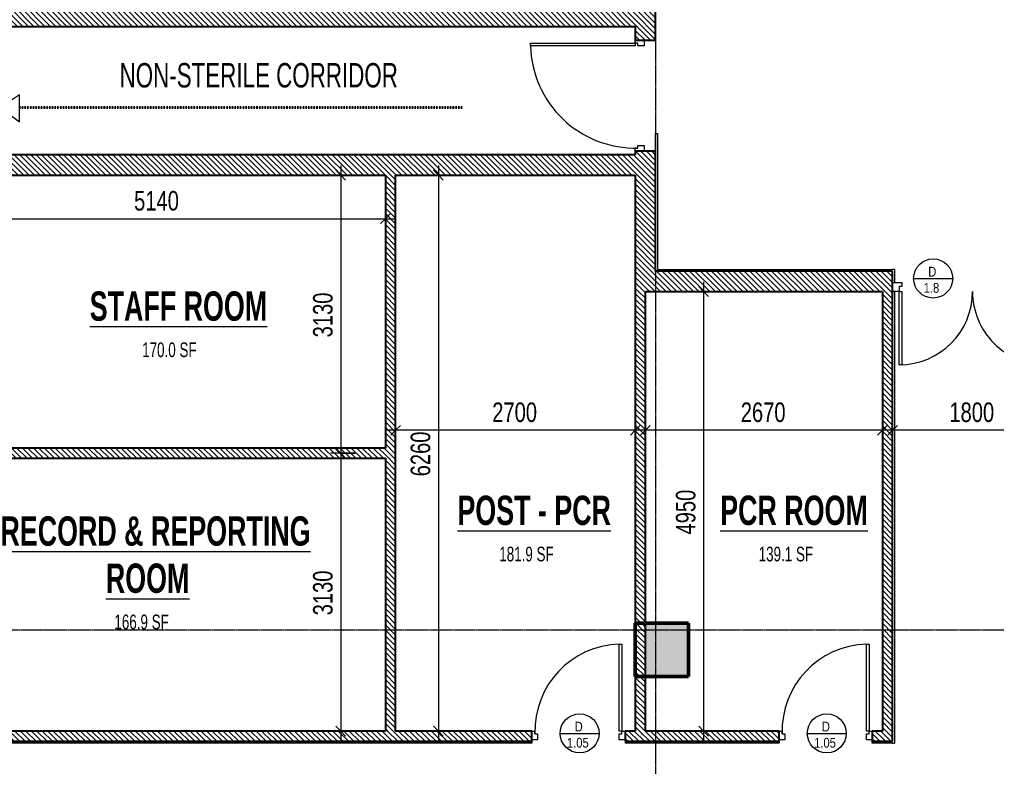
# Model space of a CAD drawing. Header units: millimetres. Extents: x -25222 to 91371, y -63339 to 20835.
# Drawn here: x 46568 to 57575, y -2927 to 5484 of the extents above; entities that cross this region are included whole.
import ezdxf

# ---------------------------------------------------------------- set-up
doc = ezdxf.new("R2010")
doc.units = ezdxf.units.MM
doc.linetypes.add('Cut Out Line', pattern=[2, 1, -1])
doc.linetypes.add('Grid Line', pattern=[22.225, 12.7, -3.175, 3.175, -3.175])
for name, color, linetype, lineweight in [('A-ANNO-DIMS', 211, 'Continuous', 9), ('A-ANNO-DIMS-110', 211, 'Continuous', 9), ('A-AREA-IDEN', 2, 'Continuous', 9), ('A-DETL', 90, 'Continuous', 5), ('A-DETL-THIN', 151, 'Continuous', 5), ('A-DOOR', 31, 'Continuous', 5), ('A-DOOR-FRAM', 31, 'Continuous', 5), ('A-DOOR-IDEN', 31, 'Continuous', 9), ('A-WALL', 113, 'Continuous', 5), ('A-WALL-PATT', 111, 'Continuous', 25), ('G-ANNO-TEXT', 231, 'Continuous', 9), ('S-COLS', 52, 'Continuous', 5), ('S-GRID', 1, 'Continuous', 9)]:
    doc.layers.add(name, color=color, linetype=linetype, lineweight=lineweight)
doc.styles.add('Swis721 Cn BT_10', font='swissc.ttf', dxfattribs={"width": 0.9, "height": 220})
doc.styles.add('Swis721 Cn BT_3', font='swissc.ttf', dxfattribs={"width": 0.8, "height": 165})
doc.styles.add('Swis721 Cn BT_4', font='swissc.ttf', dxfattribs={"width": 0.8, "height": 275})
doc.styles.add('Swis721 Cn BT_7', font='swissc.ttf', dxfattribs={"height": 110})
doc.styles.add('Swis721 Cn BT_B', font='swisscb.ttf', dxfattribs={"width": 0.8, "height": 330})
doc.dimstyles.new('Diagonal_-2_mm_Swiss', dxfattribs={"dimscale": 304.8, "dimtxt": 222.071065, "dimasz": 0.360892, "dimexe": 0.360892, "dimexo": 0.0625, "dimgap": 0.072178, "dimtad": 1, "dimdec": 0, "dimzin": 0, "dimdsep": 46, "dimtxsty": 'Swis721 Cn BT_10', "dimblk1": 'OBLIQUE', "dimblk2": 'OBLIQUE', "dimsah": 1, "dimcen": 0.09, "dimdle": 0.360892, "dimazin": 0, "dimtfac": 1, "dimtdec": 4, "dimtix": 1, "dimtmove": 0, "dimatfit": 3, "dimfxl": 0.541339, "dimfxlon": 1, "dimtvp": 1, "dimtolj": 1, "dimtzin": 0, "dimarcsym": 2})
pattern_1 = [(315, (14219.89, -54691.457), (30.869454, 30.869454), [])]

# ---------------------------------------------------------------- blocks, each defined once
blk = doc.blocks.new('MM-HOSPITAL A_B BLOCK 2022_05_19_Interiors_rvt-1-4_ FOURTH FLOOR - GA PLAN')
at = {"layer": 'A-WALL', "color": 10, "lineweight": 9}
for p, q in [((53735, 4001), (53735, 4199)), ((53735, 4199), (53755, 4199)), ((53755, 4199), (53755, 2671)), ((53755, 2671), (56405, 2671)), ((56425, 2671), (56405, 2671)), ((56425, 2671), (56425, 2521)), ((56405, 2521), (56425, 2521)), ((56425, 2416), (56405, 2416)), ((56425, 2416), (56425, -2664)), ((52340, -2664), (45435, -2664)), ((52340, -2644), (52340, -2664)), ((53390, -2644), (53390, -2664)), ((55125, -2664), (53390, -2664)), ((55125, -2644), (55125, -2664)), ((56175, -2664), (56175, -2644)), ((56405, -2664), (56175, -2664)), ((56405, -2664), (56425, -2664))]:
    blk.add_line(p, q, dxfattribs=at)
blk = doc.blocks.new('DC_DdlFlPanelFire-Rated-eq w vision panel - FWD8 1_8-12335370-4_ FOURTH FLOOR - GA PLAN')
at = {"layer": 'A-DOOR'}
for p, q in [((-795, 940), (-825, 940)), ((-825, 940), (-825, 115)), ((-795, 115), (-795, 940)), ((795, 115), (795, 940)), ((795, 940), (825, 940)), ((825, 940), (825, 115)), ((-825, 115), (-795, 115)), ((825, 115), (795, 115))]:
    blk.add_line(p, q, dxfattribs=at)
for centre, start, end in [((-825, 115), 360, 90), ((825, 115), 90, 180)]:
    blk.add_arc(centre, 825, start, end, dxfattribs=at)
at = {"layer": 'A-DOOR-FRAM'}
for p, q in [((-900, 15), (-900, 115)), ((-900, 115), (-825, 115)), ((-825, 57), (-825, 115)), ((825, 115), (900, 115)), ((825, 57), (825, 115)), ((900, 115), (900, 15)), ((-795, 15), (-900, 15)), ((-825, 57), (-795, 57)), ((-795, 57), (-795, 15)), ((795, 57), (825, 57)), ((795, 15), (795, 57)), ((900, 15), (795, 15))]:
    blk.add_line(p, q, dxfattribs=at)
blk = doc.blocks.new('DC_SglFl-W-Int - D 1_05-7339259-4_ FOURTH FLOOR - GA PLAN')
at = {"layer": 'A-DOOR'}
for p, q in [((460, 57.5), (460, 1037.5)), ((460, 1037.5), (490, 1037.5)), ((490, 1037.5), (490, 57.5)), ((490, 57.5), (460, 57.5))]:
    blk.add_line(p, q, dxfattribs=at)
blk.add_arc((490, 57.5), 980.5, 91.7534, 181.7534, dxfattribs=at)
at = {"layer": 'A-DOOR-FRAM'}
for p, q in [((-525, -42.5), (-525, 57.5)), ((-525, 57.5), (-490, 57.5)), ((-490, 27.5), (-490, 57.5)), ((-490, 27.5), (-460, 27.5)), ((-460, 27.5), (-460, -42.5)), ((460, 27.5), (490, 27.5)), ((460, -42.5), (460, 27.5)), ((490, 57.5), (525, 57.5)), ((490, 27.5), (490, 57.5)), ((525, 57.5), (525, -42.5)), ((-460, -42.5), (-525, -42.5)), ((525, -42.5), (460, -42.5))]:
    blk.add_line(p, q, dxfattribs=at)
blk = doc.blocks.new('DC_SglFl-W-Int - D _1_25-14073143-4_ FOURTH FLOOR - GA PLAN')
at = {"layer": 'A-DOOR'}
for p, q in [((560, 115), (560, 1295)), ((560, 1295), (590, 1295)), ((590, 1295), (590, 115)), ((590, 115), (560, 115))]:
    blk.add_line(p, q, dxfattribs=at)
blk.add_arc((590, 115), 1180, 91.4564, 181.4564, dxfattribs=at)
at = {"layer": 'A-DOOR-FRAM'}
for p, q in [((-625, 15), (-625, 115)), ((-625, 115), (-590, 115)), ((-590, 85), (-590, 115)), ((590, 115), (625, 115)), ((590, 85), (590, 115)), ((625, 115), (625, 15)), ((-560, 15), (-625, 15)), ((-590, 85), (-560, 85)), ((-560, 85), (-560, 15)), ((560, 85), (590, 85)), ((560, 15), (560, 85)), ((625, 15), (560, 15))]:
    blk.add_line(p, q, dxfattribs=at)
blk = doc.blocks.new('M_Door Tag type 3 - M_Door Tag type 3-9039904-4_ FOURTH FLOOR - GA PLAN')
at = {"layer": 'A-DOOR-IDEN'}
blk.add_line((-1.88, 0.29), (2.12, 0.29), dxfattribs=at)
blk.add_circle((0.12, 0.29), 2, dxfattribs=at)
blk = doc.blocks.new('DIMBLOCK65-4_ FOURTH FLOOR - GA PLAN')
at = {"layer": 'A-ANNO-DIMS-110', "transparency": 16777216}
for p, q in [((53620, 694), (53620, 969)), ((56290, 694), (56290, 969)), ((56400, 859), (53510, 859)), ((53620, 859), (53620, 694)), ((56290, 859), (56290, 694))]:
    blk.add_line(p, q, dxfattribs=at)
at = {"layer": 'A-ANNO-DIMS-110', "lineweight": 18, "transparency": 16777216}
for p, q in [((53620, 859), (53675, 914)), ((56290, 859), (56345, 914)), ((53620, 859), (53565, 804)), ((56290, 859), (56235, 804))]:
    blk.add_line(p, q, dxfattribs=at)
at = {"layer": 'A-ANNO-DIMS-110', "color": 0, "transparency": 16777216, "insert": (54694, 1172), "char_height": 220, "width": 626.03, "attachment_point": 1, "line_spacing_factor": 0.961347, "style": 'Swis721 Cn BT_10'}
blk.add_mtext('2670', dxfattribs=at)
blk = doc.blocks.new('_Oblique')
at = {"color": 0, "linetype": 'ByBlock', "lineweight": -2}
blk.add_line((-0.5, -0.5), (0.5, 0.5), dxfattribs=at)
blk = doc.blocks.new('DIMBLOCK66-4_ FOURTH FLOOR - GA PLAN')
at = {"layer": 'A-ANNO-DIMS-110', "transparency": 16777216}
for p, q in [((56405, 694), (56405, 969)), ((58205, 694), (58205, 969)), ((58315, 859), (56295, 859)), ((56405, 859), (56405, 694)), ((58205, 859), (58205, 694))]:
    blk.add_line(p, q, dxfattribs=at)
at = {"layer": 'A-ANNO-DIMS-110', "lineweight": 18, "transparency": 16777216}
for p, q in [((56405, 859), (56460, 914)), ((58205, 859), (58260, 914)), ((56405, 859), (56350, 804)), ((58205, 859), (58150, 804))]:
    blk.add_line(p, q, dxfattribs=at)
at = {"layer": 'A-ANNO-DIMS-110', "color": 0, "transparency": 16777216, "insert": (57044, 1172), "char_height": 220, "width": 626.03, "attachment_point": 1, "line_spacing_factor": 0.961347, "style": 'Swis721 Cn BT_10'}
blk.add_mtext('1800', dxfattribs=at)
blk = doc.blocks.new('DIMBLOCK67-4_ FOURTH FLOOR - GA PLAN')
at = {"layer": 'A-ANNO-DIMS-110', "transparency": 16777216}
for p, q in [((50805, 694), (50805, 969)), ((53505, 694), (53505, 969)), ((53615, 859), (50695, 859)), ((50805, 859), (50805, 694)), ((53505, 859), (53505, 694))]:
    blk.add_line(p, q, dxfattribs=at)
at = {"layer": 'A-ANNO-DIMS-110', "lineweight": 18, "transparency": 16777216}
for p, q in [((50805, 859), (50860, 914)), ((53505, 859), (53560, 914)), ((50805, 859), (50750, 804)), ((53505, 859), (53450, 804))]:
    blk.add_line(p, q, dxfattribs=at)
at = {"layer": 'A-ANNO-DIMS-110', "color": 0, "transparency": 16777216, "insert": (51894, 1172), "char_height": 220, "width": 626.03, "attachment_point": 1, "line_spacing_factor": 0.961347, "style": 'Swis721 Cn BT_10'}
blk.add_mtext('2700', dxfattribs=at)
blk = doc.blocks.new('DIMBLOCK68-4_ FOURTH FLOOR - GA PLAN')
at = {"layer": 'A-ANNO-DIMS-110', "lineweight": 18, "transparency": 16777216}
for p, q in [((51287, 3731), (51232, 3786)), ((51287, 3731), (51342, 3676)), ((51287, -2529), (51232, -2474)), ((51287, -2529), (51342, -2584))]:
    blk.add_line(p, q, dxfattribs=at)
at = {"layer": 'A-ANNO-DIMS-110', "transparency": 16777216}
for p, q in [((51287, 3841), (51287, -2639)), ((51452, 3731), (51177, 3731)), ((51287, 3731), (51452, 3731)), ((51452, -2529), (51177, -2529)), ((51287, -2529), (51452, -2529))]:
    blk.add_line(p, q, dxfattribs=at)
at = {"layer": 'A-ANNO-DIMS-110', "color": 0, "transparency": 16777216, "insert": (50975, 340), "char_height": 220, "width": 626.03, "attachment_point": 1, "rotation": 90, "line_spacing_factor": 0.961347, "style": 'Swis721 Cn BT_10'}
blk.add_mtext('6260', dxfattribs=at)
blk = doc.blocks.new('DIMBLOCK69-4_ FOURTH FLOOR - GA PLAN')
at = {"layer": 'A-ANNO-DIMS-110', "lineweight": 18, "transparency": 16777216}
for p, q in [((54275, 2421), (54220, 2476)), ((54275, 2421), (54330, 2366)), ((54275, -2529), (54220, -2474)), ((54275, -2529), (54330, -2584))]:
    blk.add_line(p, q, dxfattribs=at)
at = {"layer": 'A-ANNO-DIMS-110', "transparency": 16777216}
for p, q in [((54275, 2531), (54275, -2639)), ((54440, 2421), (54165, 2421)), ((54275, 2421), (54440, 2421)), ((54440, -2529), (54165, -2529)), ((54275, -2529), (54440, -2529))]:
    blk.add_line(p, q, dxfattribs=at)
at = {"layer": 'A-ANNO-DIMS-110', "color": 0, "transparency": 16777216, "insert": (53963, -315), "char_height": 220, "width": 626.03, "attachment_point": 1, "rotation": 90, "line_spacing_factor": 0.961347, "style": 'Swis721 Cn BT_10'}
blk.add_mtext('4950', dxfattribs=at)
blk = doc.blocks.new('DIMBLOCK70-4_ FOURTH FLOOR - GA PLAN')
at = {"layer": 'A-ANNO-DIMS-110', "lineweight": 18, "transparency": 16777216}
for p, q in [((50187, 3731), (50132, 3786)), ((50187, 3731), (50242, 3676)), ((50187, 601), (50132, 656)), ((50187, 601), (50242, 546))]:
    blk.add_line(p, q, dxfattribs=at)
at = {"layer": 'A-ANNO-DIMS-110', "transparency": 16777216}
for p, q in [((50187, 3841), (50187, 491)), ((50352, 3731), (50077, 3731)), ((50187, 3731), (50352, 3731)), ((50352, 601), (50077, 601)), ((50187, 601), (50352, 601))]:
    blk.add_line(p, q, dxfattribs=at)
at = {"layer": 'A-ANNO-DIMS-110', "color": 0, "transparency": 16777216, "insert": (49875, 1905), "char_height": 220, "width": 626.03, "attachment_point": 1, "rotation": 90, "line_spacing_factor": 0.961347, "style": 'Swis721 Cn BT_10'}
blk.add_mtext('3130', dxfattribs=at)
blk = doc.blocks.new('DIMBLOCK71-4_ FOURTH FLOOR - GA PLAN')
at = {"layer": 'A-ANNO-DIMS-110', "transparency": 16777216}
for p, q in [((50187, 711), (50187, -2639)), ((50352, 601), (50077, 601)), ((50187, 601), (50352, 601)), ((50352, -2529), (50077, -2529)), ((50187, -2529), (50352, -2529))]:
    blk.add_line(p, q, dxfattribs=at)
at = {"layer": 'A-ANNO-DIMS-110', "lineweight": 18, "transparency": 16777216}
for p, q in [((50187, 601), (50132, 656)), ((50187, 601), (50242, 546)), ((50187, -2529), (50132, -2474)), ((50187, -2529), (50242, -2584))]:
    blk.add_line(p, q, dxfattribs=at)
at = {"layer": 'A-ANNO-DIMS-110', "color": 0, "transparency": 16777216, "insert": (49875, -1225), "char_height": 220, "width": 626.03, "attachment_point": 1, "rotation": 90, "line_spacing_factor": 0.961347, "style": 'Swis721 Cn BT_10'}
blk.add_mtext('3130', dxfattribs=at)
blk = doc.blocks.new('DIMBLOCK72-4_ FOURTH FLOOR - GA PLAN')
at = {"layer": 'A-ANNO-DIMS-110', "transparency": 16777216}
for p, q in [((45550, 3406), (45550, 3131)), ((45550, 3241), (45550, 3406)), ((50690, 3406), (50690, 3131)), ((50690, 3241), (50690, 3406)), ((45440, 3241), (50800, 3241))]:
    blk.add_line(p, q, dxfattribs=at)
at = {"layer": 'A-ANNO-DIMS-110', "lineweight": 18, "transparency": 16777216}
for p, q in [((45550, 3241), (45495, 3186)), ((45550, 3241), (45605, 3296)), ((50690, 3241), (50635, 3186)), ((50690, 3241), (50745, 3296))]:
    blk.add_line(p, q, dxfattribs=at)
at = {"layer": 'A-ANNO-DIMS-110', "color": 0, "transparency": 16777216, "insert": (47859, 3553), "char_height": 220, "width": 626.03, "attachment_point": 1, "line_spacing_factor": 0.961347, "style": 'Swis721 Cn BT_10'}
blk.add_mtext('5140', dxfattribs=at)

msp = doc.modelspace()

# ---------------------------------------------------------------- hatches: boundary and pattern name
at = {"layer": 'A-WALL-PATT', "lineweight": 5}
h = msp.add_hatch(dxfattribs=at)
h.set_pattern_fill('FP_1', color=9, style=0, pattern_type=2)
h.set_pattern_definition(pattern_1)
h.paths.add_polyline_path([(53620.1, 2651.3), (53735.1, 2651.3), (53735.1, 4001.3), (53505.1, 4001.3), (53505.1, 2651.3)], flags=0)
h.paths.add_polyline_path([(53505.1, 5251.3), (53735.1, 5251.3), (53735.1, 6436.3), (53505.1, 6436.3), (53505.1, 5406.3)], flags=0)
h = msp.add_hatch(dxfattribs=at)
h.set_pattern_fill('FP_1', color=9, style=0, pattern_type=2)
h.set_pattern_definition(pattern_1)
h.paths.add_polyline_path([(51943.8, 5406.3), (53505.1, 5406.3), (53505.1, 5636.3), (-10104.9, 5636.3), (-10104.9, 5406.3), (48271.1, 5406.3)], flags=0)
h = msp.add_hatch(dxfattribs=at)
h.set_pattern_fill('FP_1', color=9, style=0, pattern_type=2)
h.set_pattern_definition(pattern_1)
h.paths.add_polyline_path([(-12734.9, 3731.3), (-6944.9, 3731.3), (-6944.9, 3961.3), (-12734.9, 3961.3)], flags=0)
h.paths.add_polyline_path([(-6044.9, 3731.3), (38135.1, 3731.3), (38135.1, 3961.3), (-6044.9, 3961.3)], flags=0)
h.paths.add_polyline_path([(43520.1, 3731.3), (53505.1, 3731.3), (53505.1, 3961.3), (40335.1, 3961.3), (40335.1, 3731.3), (40925.6, 3731.3)], flags=0)
h = msp.add_hatch(dxfattribs=at)
h.set_pattern_fill('FP_1', color=9, style=0, pattern_type=2)
h.set_pattern_definition(pattern_1)
h.paths.add_polyline_path([(50805.1, -2528.7), (50805.1, 3731.3), (50690.1, 3731.3), (50690.1, -2528.7)], flags=0)
h = msp.add_hatch(dxfattribs=at)
h.set_pattern_fill('FP_1', color=9, style=0, pattern_type=2)
h.set_pattern_definition(pattern_1)
h.paths.add_polyline_path([(53620.1, 2421.3), (56405.1, 2421.8), (56405.1, 2651.3), (53505.1, 2651.3), (53505.1, 2421.3)], flags=0)
h = msp.add_hatch(dxfattribs=at)
h.set_pattern_fill('FP_1', color=9, style=0, pattern_type=2)
h.set_pattern_definition(pattern_1)
h.paths.add_polyline_path([(53505.1, -2528.7), (53620.1, -2528.7), (53620.1, 2421.3), (53505.1, 2421.3), (53505.1, -208.7)], flags=0)
h = msp.add_hatch(dxfattribs=at)
h.set_pattern_fill('FP_1', color=9, style=0, pattern_type=2)
h.set_pattern_definition(pattern_1)
h.paths.add_polyline_path([(56405.1, -2643.7), (56405.1, 2421.3), (56290.1, 2421.3), (56290.1, -2643.7)], flags=0)
h = msp.add_hatch(dxfattribs=at)
h.set_pattern_fill('FP_1', color=9, style=0, pattern_type=2)
h.set_pattern_definition(pattern_1)
h.paths.add_polyline_path([(48271.1, 543.8), (50690.1, 543.8), (50690.1, 658.8), (45550.1, 658.8), (45550.1, 543.8)], flags=0)
h = msp.add_hatch(dxfattribs=at)
h.set_pattern_fill('FP_1', color=9, style=0, pattern_type=2)
h.set_pattern_definition(pattern_1)
h.paths.add_polyline_path([(53390.1, -2643.7), (55125.1, -2643.7), (55125.1, -2528.7), (53390.1, -2528.7)], flags=0)
h.paths.add_polyline_path([(56175.1, -2643.7), (56290.1, -2643.7), (56290.1, -2528.7), (56175.1, -2528.7)], flags=0)
h.paths.add_polyline_path([(48271.1, -2643.7), (52340.1, -2643.7), (52340.1, -2528.7), (45550.1, -2528.7), (45550.1, -2643.7)], flags=0)
at = {"layer": 'S-COLS'}
msp.add_hatch(color=8, dxfattribs=at).paths.add_polyline_path([(54105.1, -1913.7), (54105.1, -1313.7), (53620.1, -1313.7), (53620.1, -1913.7)], flags=0)

# ---------------------------------------------------------------- linework, layer by layer
at = {"layer": 'A-DETL', "linetype": 'Cut Out Line', "lineweight": 40}
msp.add_line((51560.1, 4492.2), (46568.3, 4492.2), dxfattribs=at)
at = {"layer": 'A-DETL-THIN'}
for p, q in [((46568.3, 4636.3), (46355.1, 4492.2)), ((46568.3, 4333.1), (46568.3, 4636.3)), ((46355.1, 4492.2), (46568.3, 4333.1))]:
    msp.add_line(p, q, dxfattribs=at)
at = {"layer": 'A-WALL', "lineweight": 25}
for p, q in [((53735.1, 5251.3), (53735.1, 6436.3)), ((-10334.9, 5406.3), (53505.1, 5406.3)), ((53505.1, 5406.3), (53505.1, 5251.3)), ((53505.1, 5251.3), (53735.1, 5251.3)), ((53505.1, 4001.3), (53505.1, 3961.3)), ((53735.1, 4001.3), (53505.1, 4001.3)), ((53735.1, 2651.3), (53735.1, 4001.3)), ((53505.1, 3961.3), (40335.1, 3961.3)), ((45550.1, 3731.3), (50690.1, 3731.3)), ((50690.1, 3731.3), (50690.1, 658.8)), ((50805.1, 3731.3), (53505.1, 3731.3)), ((50805.1, -2528.7), (50805.1, 3731.3)), ((53505.1, 3731.3), (53505.1, -2528.7)), ((56405.1, 2651.3), (53735.1, 2651.3)), ((56405.1, -2643.7), (56405.1, 2651.3)), ((53620.1, 2421.3), (56290.1, 2421.3)), ((53620.1, -2528.7), (53620.1, 2421.3)), ((56290.1, 2421.3), (56290.1, -2528.7)), ((50690.1, 658.8), (45550.1, 658.8)), ((45550.1, 543.8), (50690.1, 543.8)), ((50690.1, 543.8), (50690.1, -2528.7)), ((50690.1, -2528.7), (45550.1, -2528.7)), ((52340.1, -2528.7), (50805.1, -2528.7)), ((52340.1, -2643.7), (52340.1, -2528.7)), ((53505.1, -2528.7), (53390.1, -2528.7)), ((53390.1, -2528.7), (53390.1, -2643.7)), ((55125.1, -2528.7), (53620.1, -2528.7)), ((55125.1, -2643.7), (55125.1, -2528.7)), ((56290.1, -2528.7), (56175.1, -2528.7)), ((56175.1, -2528.7), (56175.1, -2643.7)), ((45435.1, -2643.7), (52340.1, -2643.7)), ((53390.1, -2643.7), (55125.1, -2643.7)), ((56175.1, -2643.7), (56405.1, -2643.7))]:
    msp.add_line(p, q, dxfattribs=at)
at = {"layer": 'S-COLS', "color": 250, "lineweight": 50}
for p, q in [((54105.1, -1313.7), (53505.1, -1313.7)), ((53505.1, -1313.7), (53505.1, -1913.7)), ((54105.1, -1913.7), (54105.1, -1313.7)), ((53505.1, -1913.7), (54105.1, -1913.7))]:
    msp.add_line(p, q, dxfattribs=at)
at = {"layer": 'S-GRID', "linetype": 'Grid Line'}
for p, q in [((53735.1, 20089.7), (53735.1, -62440.6)), ((-24562.2, -1388.7), (90711.2, -1388.7))]:
    msp.add_line(p, q, dxfattribs=at)

# ---------------------------------------------------------------- block references
at = {"lineweight": 5}
msp.add_blockref('MM-HOSPITAL A_B BLOCK 2022_05_19_Interiors_rvt-1-4_ FOURTH FLOOR - GA PLAN', (0, 0), dxfattribs=at)
at = {"layer": 'A-DOOR'}
for name, p, rotation in [('DC_SglFl-W-Int - D _1_25-14073143-4_ FOURTH FLOOR - GA PLAN', (53620.1, 4626.3), 89.99999999999997), ('DC_DdlFlPanelFire-Rated-eq w vision panel - FWD8 1_8-12335370-4_ FOURTH FLOOR - GA PLAN', (57305.1, 2536.3), 180)]:
    msp.add_blockref(name, p, dxfattribs=dict(at, rotation=rotation))
for p in [(52865.1, -2586.2), (55650.1, -2586.2)]:
    msp.add_blockref('DC_SglFl-W-Int - D 1_05-7339259-4_ FOURTH FLOOR - GA PLAN', p, dxfattribs=at)
at = {"layer": 'A-DOOR-IDEN', "xscale": 110, "yscale": 110, "zscale": 110}
for p in [(56848.2, 2536.3), (52865.1, -2586.2), (55650.1, -2586.2)]:
    msp.add_blockref('M_Door Tag type 3 - M_Door Tag type 3-9039904-4_ FOURTH FLOOR - GA PLAN', p, dxfattribs=at)

# ---------------------------------------------------------------- texts
at = {"layer": 'A-AREA-IDEN', "attachment_point": 1}
for s, insert, char_height, width, style in [('\\LSTAFF ROOM', (47359, 2422.4), 330, 2278.717, 'Swis721 Cn BT_B'), ('170.0 SF', (47949.6, 1847.6), 165, 698.43, 'Swis721 Cn BT_3'), ('\\LPOST - PCR', (51501.4, 122.5), 330, 1989.468, 'Swis721 Cn BT_B'), ('\\LPCR ROOM', (54462, 122.5), 330, 1897.755, 'Swis721 Cn BT_B'), ('\\LRECORD & REPORTING', (46353.3, -110.7), 330, 3957.771, 'Swis721 Cn BT_B'), ('181.9 SF', (51972.7, -452.2), 165, 698.43, 'Swis721 Cn BT_3'), ('139.1 SF', (54895.5, -452.2), 165, 698.43, 'Swis721 Cn BT_3'), ('\\LROOM', (47540.7, -641.8), 330, 1079.392, 'Swis721 Cn BT_B'), ('166.9 SF', (47636.8, -1216.7), 165, 698.43, 'Swis721 Cn BT_3')]:
    msp.add_mtext(s, dxfattribs=dict(at, insert=insert, char_height=char_height, width=width, style=style))
at = {"layer": 'A-DOOR-IDEN', "char_height": 110, "attachment_point": 1, "style": 'Swis721 Cn BT_7'}
for s, insert, width in [('D', (56805.8, 2699.5), 105.823), ('1.8', (56754.9, 2517.6), 220.464), ('D', (52822.8, -2423), 105.823), ('D', (55607.7, -2423), 105.823), ('1.05', (52735.5, -2604.9), 308.65), ('1.05', (55520.4, -2604.9), 308.65)]:
    msp.add_mtext(s, dxfattribs=dict(at, insert=insert, width=width))
at = {"layer": 'G-ANNO-TEXT', "color": 7, "insert": (47695.4, 4993.8), "char_height": 275, "width": 3576.809, "attachment_point": 1, "style": 'Swis721 Cn BT_4'}
msp.add_mtext('NON-STERILE CORRIDOR', dxfattribs=at)

# ---------------------------------------------------------------- dimensions: what is measured, and where the dimension line sits
at = {"layer": 'A-ANNO-DIMS'}
for base, p1, p2, override, picture, middle in [((50187.2, 601.3), (50352.2, 3731.3), (50352.2, 601.3), {"dimpost": '<>', "dimfxl": 3130.002967}, 'DIMBLOCK70-4_ FOURTH FLOOR - GA PLAN', (50052.3, 2166.3)), ((51287.2, -2528.7), (51452.2, 3731.3), (51452.2, -2528.7), {"dimpost": '<>', "dimfxl": 6260.002967}, 'DIMBLOCK68-4_ FOURTH FLOOR - GA PLAN', (51152.2, 601.3)), ((54275.4, -2528.7), (54440.4, 2421.3), (54440.4, -2528.7), {"dimpost": '<>', "dimfxl": 4950.00031}, 'DIMBLOCK69-4_ FOURTH FLOOR - GA PLAN', (54140.5, -53.7)), ((50187.2, -2528.7), (50352.2, 601.3), (50352.2, -2528.7), {"dimpost": '<>', "dimfxl": 3130}, 'DIMBLOCK71-4_ FOURTH FLOOR - GA PLAN', (50052.3, -963.7))]:
    dim = msp.add_linear_dim(base=base, p1=p1, p2=p2, angle=90, dimstyle='Diagonal_-2_mm_Swiss', override=override, dxfattribs=at)
    dim.commit()
    dim.dimension.update_dxf_attribs({"geometry": picture, "text_midpoint": middle})
for base, p1, p2, override, picture, middle in [((50690.1, 3240.6), (45550.1, 3405.6), (50690.1, 3405.6), {"dimpost": '<>', "dimfxl": 5140.000037}, 'DIMBLOCK72-4_ FOURTH FLOOR - GA PLAN', (48120.1, 3375.5)), ((50805.1, 859.5), (53505.1, 694.5), (50805.1, 694.5), {"dimpost": '<>', "dimfxl": 2700}, 'DIMBLOCK67-4_ FOURTH FLOOR - GA PLAN', (52155.1, 994.5)), ((53620.1, 859.5), (56290.1, 694.5), (53620.1, 694.5), {"dimpost": '<>', "dimfxl": 2669.950995}, 'DIMBLOCK65-4_ FOURTH FLOOR - GA PLAN', (54955.1, 994.5)), ((56405.1, 859.5), (58205.1, 694.5), (56405.1, 694.5), {"dimpost": '<>', "dimfxl": 1800}, 'DIMBLOCK66-4_ FOURTH FLOOR - GA PLAN', (57305.1, 994.4))]:
    dim = msp.add_linear_dim(base=base, p1=p1, p2=p2, dimstyle='Diagonal_-2_mm_Swiss', override=override, dxfattribs=at)
    dim.commit()
    dim.dimension.update_dxf_attribs({"geometry": picture, "text_midpoint": middle})

doc.saveas('drawing.dxf')
